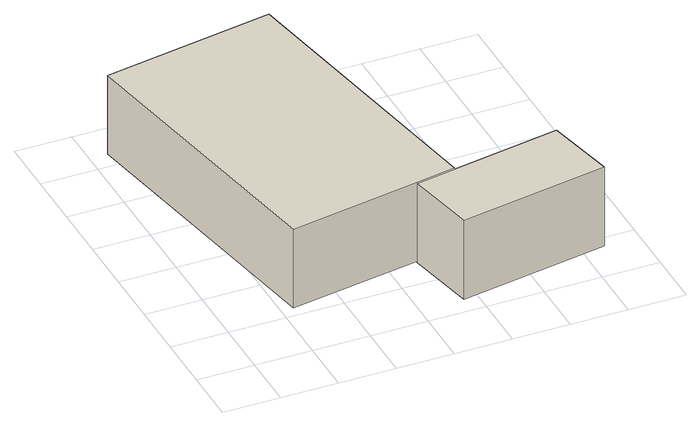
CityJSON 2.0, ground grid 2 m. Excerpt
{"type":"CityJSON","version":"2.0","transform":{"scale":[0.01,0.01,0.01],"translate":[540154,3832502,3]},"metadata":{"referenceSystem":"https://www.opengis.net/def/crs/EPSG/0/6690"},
"CityObjects":{
"building1":{"type":"Building","attributes":{"class":"3001","BuildingDetailAttribute.specifiedBuildingCoverageRate":0.6,"BuildingDetailAttribute.surveyYear":2017,"BuildingTsunamiRiskAttribute.description":"1","BuildingTsunamiRiskAttribute.rank":"1","BuildingTsunamiRiskAttribute.depth":0.16,"BuildingHighTideRiskAttribute.description":"1","BuildingHighTideRiskAttribute.rank":"2","BuildingHighTideRiskAttribute.depth":2.59,"BuildingIDAttribute.prefecture":"27","BuildingIDAttribute.city":"27125"},"geometry":[{"type":"Solid","lod":"1","boundaries":[[[[0,1,2,3,4]],[[3,5,6,4]],[[2,7,5,3]],[[1,8,7,2]],[[0,9,8,1]],[[4,6,9,0]],[[5,7,8,9,6]]]]}]},
"building2":{"type":"Building","attributes":{"class":"3003","BuildingDetailAttribute.specifiedBuildingCoverageRate":0.6,"BuildingDetailAttribute.surveyYear":2017,"BuildingTsunamiRiskAttribute.description":"1","BuildingTsunamiRiskAttribute.rank":"2","BuildingTsunamiRiskAttribute.depth":0.56,"BuildingHighTideRiskAttribute.description":"1","BuildingHighTideRiskAttribute.rank":"2","BuildingHighTideRiskAttribute.depth":2.99,"BuildingIDAttribute.prefecture":"27","BuildingIDAttribute.city":"27125"},"geometry":[{"type":"Solid","lod":"1","boundaries":[[[[10,11,12,13,14]],[[13,15,16,14]],[[12,17,15,13]],[[11,18,17,12]],[[10,19,18,11]],[[14,16,19,10]],[[15,17,18,19,16]]]]}]}
},
"vertices":[
[702,315,34],[240,235,34],[60,1261,34],[663,1366,34],[843,340,34],[663,1366,334],[843,340,334],[60,1261,334],[240,235,334],[702,315,334],
[1225,408,30],[1278,157,30],[752,65,30],[702,315,30],[843,340,30],[702,315,330],[843,340,330],[752,65,330],[1278,157,330],[1225,408,330]
]}
